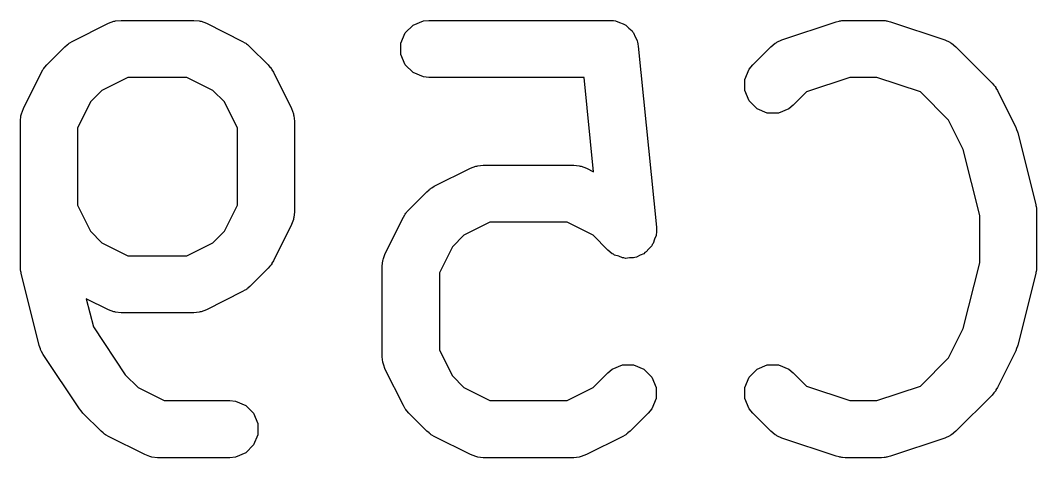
# Model space of a CAD drawing. Header units: inches. Extents: x 1.47 to 5.17, y -6.85 to -1.2.
# Drawn here: x 3.4611 to 3.5664, y -4.4992 to -4.4539 of the extents above; entities that cross this region are included whole.
import ezdxf

# ---------------------------------------------------------------- set-up
doc = ezdxf.new("R2010")
doc.units = ezdxf.units.IN
doc.header["$MEASUREMENT"] = 0
doc.layers.add('B.Silkscreen', color=31, linetype='CONTINUOUS', true_color=0xe8b2a7)

msp = doc.modelspace()

# ---------------------------------------------------------------- linework, layer by layer
at = {"layer": 'B.Silkscreen', "linetype": 'CONTINUOUS'}
for p, q in [((3.46653, -4.45612), (3.47028, -4.45424)), ((3.47028, -4.45424), (3.47082, -4.45403)), ((3.47082, -4.45403), (3.47092, -4.45403)), ((3.47092, -4.45403), (3.47102, -4.45399)), ((3.47102, -4.45399), (3.4716, -4.45393)), ((3.4716, -4.45393), (3.4791, -4.45393)), ((3.4791, -4.45393), (3.47967, -4.45399)), ((3.47967, -4.45399), (3.47977, -4.45403)), ((3.47977, -4.45403), (3.47988, -4.45403)), ((3.47988, -4.45403), (3.48042, -4.45424)), ((3.48042, -4.45424), (3.48417, -4.45612)), ((3.50101, -4.45524), (3.50183, -4.45443)), ((3.50183, -4.45443), (3.50289, -4.45399)), ((3.50289, -4.45399), (3.50347, -4.45393)), ((3.50347, -4.45393), (3.52222, -4.45393)), ((3.52222, -4.45393), (3.52243, -4.45395)), ((3.52243, -4.45395), (3.5225, -4.45394)), ((3.5225, -4.45394), (3.52257, -4.45396)), ((3.52257, -4.45396), (3.52279, -4.45399)), ((3.52279, -4.45399), (3.52319, -4.45415)), ((3.52319, -4.45415), (3.5236, -4.45428)), ((3.5236, -4.45428), (3.52372, -4.45437)), ((3.52372, -4.45437), (3.52386, -4.45443)), ((3.52386, -4.45443), (3.52416, -4.45473)), ((3.52416, -4.45473), (3.5245, -4.45501)), ((3.54003, -4.45596), (3.54565, -4.45408)), ((3.54565, -4.45408), (3.54594, -4.45402)), ((3.54594, -4.45402), (3.54601, -4.45399)), ((3.54601, -4.45399), (3.54612, -4.45398)), ((3.54612, -4.45398), (3.54622, -4.45395)), ((3.54622, -4.45395), (3.5463, -4.45396)), ((3.5463, -4.45396), (3.54659, -4.45393)), ((3.54659, -4.45393), (3.55034, -4.45393)), ((3.55034, -4.45393), (3.55063, -4.45396)), ((3.55063, -4.45396), (3.55071, -4.45395)), ((3.55071, -4.45395), (3.55081, -4.45398)), ((3.55081, -4.45398), (3.55091, -4.45399)), ((3.55091, -4.45399), (3.55099, -4.45402)), ((3.55099, -4.45402), (3.55127, -4.45408)), ((3.55127, -4.45408), (3.5569, -4.45596)), ((3.50057, -4.45631), (3.50101, -4.45524)), ((3.5245, -4.45501), (3.52457, -4.45514)), ((3.52457, -4.45514), (3.52467, -4.45524)), ((3.52467, -4.45524), (3.52484, -4.45564)), ((3.52484, -4.45564), (3.52504, -4.45602)), ((3.5395, -4.45619), (3.54003, -4.45596)), ((3.5569, -4.45596), (3.55742, -4.45619)), ((3.46389, -4.45854), (3.46576, -4.45667)), ((3.46576, -4.45667), (3.46599, -4.45648)), ((3.46599, -4.45648), (3.46604, -4.45642)), ((3.46604, -4.45642), (3.46613, -4.45637)), ((3.46613, -4.45637), (3.46621, -4.4563)), ((3.46621, -4.4563), (3.46628, -4.45627)), ((3.46628, -4.45627), (3.46653, -4.45612)), ((3.48417, -4.45612), (3.48441, -4.45627)), ((3.48441, -4.45627), (3.48449, -4.4563)), ((3.48449, -4.4563), (3.48457, -4.45637)), ((3.48457, -4.45637), (3.48466, -4.45642)), ((3.48466, -4.45642), (3.48471, -4.45648)), ((3.48471, -4.45648), (3.48493, -4.45667)), ((3.48493, -4.45667), (3.48681, -4.45854)), ((3.50057, -4.45746), (3.50057, -4.45631)), ((3.52504, -4.45602), (3.52508, -4.45624)), ((3.52508, -4.45624), (3.52511, -4.45631)), ((3.52511, -4.45631), (3.52511, -4.45638)), ((3.52511, -4.45638), (3.52515, -4.45659)), ((3.52515, -4.45659), (3.52703, -4.47534)), ((3.537, -4.45854), (3.53888, -4.45667)), ((3.53888, -4.45667), (3.53932, -4.4563)), ((3.53932, -4.4563), (3.53942, -4.45626)), ((3.53942, -4.45626), (3.5395, -4.45619)), ((3.55742, -4.45619), (3.5575, -4.45626)), ((3.5575, -4.45626), (3.5576, -4.4563)), ((3.5576, -4.4563), (3.55805, -4.45667)), ((3.55805, -4.45667), (3.5618, -4.46042)), ((3.50101, -4.45852), (3.50057, -4.45746)), ((3.46333, -4.45931), (3.46349, -4.45906)), ((3.46349, -4.45906), (3.46352, -4.45899)), ((3.46352, -4.45899), (3.46358, -4.45891)), ((3.46358, -4.45891), (3.46364, -4.45882)), ((3.46364, -4.45882), (3.4637, -4.45877)), ((3.4637, -4.45877), (3.46389, -4.45854)), ((3.48681, -4.45854), (3.48699, -4.45877)), ((3.48699, -4.45877), (3.48705, -4.45882)), ((3.48705, -4.45882), (3.48711, -4.45891)), ((3.48711, -4.45891), (3.48718, -4.45899)), ((3.48718, -4.45899), (3.48721, -4.45906)), ((3.48721, -4.45906), (3.48736, -4.45931)), ((3.50183, -4.45934), (3.50101, -4.45852)), ((3.53619, -4.46006), (3.53663, -4.45899)), ((3.53663, -4.45899), (3.537, -4.45854)), ((3.46146, -4.46306), (3.46333, -4.45931)), ((3.47229, -4.45984), (3.4696, -4.46118)), ((3.4784, -4.45984), (3.47229, -4.45984)), ((3.4811, -4.46118), (3.4784, -4.45984)), ((3.48736, -4.45931), (3.48924, -4.46306)), ((3.50289, -4.45978), (3.50183, -4.45934)), ((3.50347, -4.45984), (3.50289, -4.45978)), ((3.51954, -4.45984), (3.50347, -4.45984)), ((3.52052, -4.46961), (3.51954, -4.45984)), ((3.53619, -4.46121), (3.53619, -4.46006)), ((3.54707, -4.45984), (3.54256, -4.46134)), ((3.54986, -4.45984), (3.54707, -4.45984)), ((3.55437, -4.46134), (3.54986, -4.45984)), ((3.4696, -4.46118), (3.4684, -4.46238)), ((3.48229, -4.46238), (3.4811, -4.46118)), ((3.53663, -4.46227), (3.53619, -4.46121)), ((3.5618, -4.46042), (3.56198, -4.46065)), ((3.56198, -4.46065), (3.56204, -4.4607)), ((3.56204, -4.4607), (3.5621, -4.46079)), ((3.5621, -4.46079), (3.56217, -4.46087)), ((3.56217, -4.46087), (3.5622, -4.46094)), ((3.5622, -4.46094), (3.56235, -4.46119)), ((3.56235, -4.46119), (3.56423, -4.46494)), ((3.53745, -4.46309), (3.53663, -4.46227)), ((3.54256, -4.46134), (3.54118, -4.46272)), ((3.55728, -4.46426), (3.55437, -4.46134)), ((3.46125, -4.4636), (3.46146, -4.46306)), ((3.4684, -4.46238), (3.46705, -4.46508)), ((3.48364, -4.46508), (3.48229, -4.46238)), ((3.48924, -4.46306), (3.48944, -4.4636)), ((3.53851, -4.46353), (3.53745, -4.46309)), ((3.54073, -4.46309), (3.53966, -4.46353)), ((3.54118, -4.46272), (3.54073, -4.46309)), ((3.46115, -4.46438), (3.4612, -4.46381)), ((3.46115, -4.47938), (3.46115, -4.46438)), ((3.4612, -4.46381), (3.46124, -4.46371)), ((3.46124, -4.46371), (3.46125, -4.4636)), ((3.48944, -4.4636), (3.48945, -4.46371)), ((3.48945, -4.46371), (3.48949, -4.46381)), ((3.48949, -4.46381), (3.48955, -4.46438)), ((3.48955, -4.46438), (3.48955, -4.47376)), ((3.53966, -4.46353), (3.53851, -4.46353)), ((3.5588, -4.46729), (3.55728, -4.46426)), ((3.46705, -4.46508), (3.46705, -4.47306)), ((3.48364, -4.47306), (3.48364, -4.46508)), ((3.56423, -4.46494), (3.56424, -4.46498)), ((3.56424, -4.46498), (3.56426, -4.465)), ((3.56426, -4.465), (3.56434, -4.46524)), ((3.56434, -4.46524), (3.56443, -4.46548)), ((3.56443, -4.46548), (3.56444, -4.4655)), ((3.56444, -4.4655), (3.56445, -4.46554)), ((3.56445, -4.46554), (3.56633, -4.47304)), ((3.56051, -4.47412), (3.5588, -4.46729)), ((3.50402, -4.47111), (3.50777, -4.46924)), ((3.50777, -4.46924), (3.50831, -4.46903)), ((3.50831, -4.46903), (3.50842, -4.46903)), ((3.50842, -4.46903), (3.50852, -4.46898)), ((3.50852, -4.46898), (3.50909, -4.46893)), ((3.50909, -4.46893), (3.51847, -4.46893)), ((3.51847, -4.46893), (3.51904, -4.46898)), ((3.51904, -4.46898), (3.51914, -4.46903)), ((3.51914, -4.46903), (3.51925, -4.46903)), ((3.51925, -4.46903), (3.51979, -4.46924)), ((3.51979, -4.46924), (3.52052, -4.46961)), ((3.50138, -4.47354), (3.50326, -4.47167)), ((3.50326, -4.47167), (3.50348, -4.47148)), ((3.50348, -4.47148), (3.50353, -4.47142)), ((3.50353, -4.47142), (3.50362, -4.47137)), ((3.50362, -4.47137), (3.5037, -4.4713)), ((3.5037, -4.4713), (3.50377, -4.47127)), ((3.50377, -4.47127), (3.50402, -4.47111)), ((3.46705, -4.47306), (3.4684, -4.47576)), ((3.48229, -4.47576), (3.48364, -4.47306)), ((3.48955, -4.47376), (3.48949, -4.47433)), ((3.50108, -4.47391), (3.50114, -4.47382)), ((3.50114, -4.47382), (3.50119, -4.47377)), ((3.50119, -4.47377), (3.50138, -4.47354)), ((3.56633, -4.47304), (3.56634, -4.47314)), ((3.56634, -4.47314), (3.56636, -4.47318)), ((3.56636, -4.47318), (3.56638, -4.4734)), ((3.56638, -4.4734), (3.56641, -4.47361)), ((3.56641, -4.47361), (3.5664, -4.47365)), ((3.5664, -4.47365), (3.56641, -4.47376)), ((3.56641, -4.47376), (3.56641, -4.47938)), ((3.48944, -4.47454), (3.48924, -4.47508)), ((3.48945, -4.47443), (3.48944, -4.47454)), ((3.48949, -4.47433), (3.48945, -4.47443)), ((3.49895, -4.47806), (3.50083, -4.47431)), ((3.50083, -4.47431), (3.50098, -4.47406)), ((3.50098, -4.47406), (3.50101, -4.47399)), ((3.50101, -4.47399), (3.50108, -4.47391)), ((3.50979, -4.47483), (3.50709, -4.47618)), ((3.51777, -4.47483), (3.50979, -4.47483)), ((3.52047, -4.47618), (3.51777, -4.47483)), ((3.56051, -4.47902), (3.56051, -4.47412)), ((3.4684, -4.47576), (3.4696, -4.47695)), ((3.4811, -4.47695), (3.48229, -4.47576)), ((3.48924, -4.47508), (3.48736, -4.47883)), ((3.52703, -4.47592), (3.52699, -4.47606)), ((3.52703, -4.47534), (3.52703, -4.47592)), ((3.4696, -4.47695), (3.47229, -4.4783)), ((3.4784, -4.4783), (3.4811, -4.47695)), ((3.50709, -4.47618), (3.5059, -4.47738)), ((3.522, -4.47772), (3.52047, -4.47618)), ((3.5267, -4.47702), (3.5266, -4.47713)), ((3.52682, -4.4766), (3.5267, -4.47702)), ((3.52699, -4.47621), (3.52682, -4.4766)), ((3.52699, -4.47606), (3.52699, -4.47621)), ((3.49875, -4.4786), (3.49895, -4.47806)), ((3.5059, -4.47738), (3.50455, -4.48008)), ((3.52245, -4.47809), (3.522, -4.47772)), ((3.52259, -4.47814), (3.52245, -4.47809)), ((3.52573, -4.47809), (3.52533, -4.47825)), ((3.52584, -4.47798), (3.52573, -4.47809)), ((3.52597, -4.47791), (3.52584, -4.47798)), ((3.52624, -4.47758), (3.52597, -4.47791)), ((3.52655, -4.47727), (3.52624, -4.47758)), ((3.5266, -4.47713), (3.52655, -4.47727)), ((3.47229, -4.4783), (3.4784, -4.4783)), ((3.48718, -4.47915), (3.48711, -4.47923)), ((3.48721, -4.47907), (3.48718, -4.47915)), ((3.48736, -4.47883), (3.48721, -4.47907)), ((3.49864, -4.47938), (3.4987, -4.4788)), ((3.4987, -4.4788), (3.49874, -4.47871)), ((3.49874, -4.47871), (3.49875, -4.4786)), ((3.5227, -4.47824), (3.52259, -4.47814)), ((3.52312, -4.47836), (3.5227, -4.47824)), ((3.52351, -4.47853), (3.52312, -4.47836)), ((3.52366, -4.47853), (3.52351, -4.47853)), ((3.52381, -4.47857), (3.52366, -4.47853)), ((3.52424, -4.47853), (3.52381, -4.47857)), ((3.52467, -4.47853), (3.52424, -4.47853)), ((3.5248, -4.47847), (3.52467, -4.47853)), ((3.52495, -4.47845), (3.5248, -4.47847)), ((3.52533, -4.47825), (3.52495, -4.47845)), ((3.5588, -4.48585), (3.56051, -4.47902)), ((3.46116, -4.47948), (3.46115, -4.47938)), ((3.46115, -4.47952), (3.46116, -4.47948)), ((3.46118, -4.47974), (3.46115, -4.47952)), ((3.4612, -4.47996), (3.46118, -4.47974)), ((3.46122, -4.48), (3.4612, -4.47996)), ((3.46123, -4.4801), (3.46122, -4.48)), ((3.46311, -4.48759), (3.46123, -4.4801)), ((3.48681, -4.47959), (3.48493, -4.48147)), ((3.48699, -4.47937), (3.48681, -4.47959)), ((3.48705, -4.47932), (3.48699, -4.47937)), ((3.48711, -4.47923), (3.48705, -4.47932)), ((3.49864, -4.48875), (3.49864, -4.47938)), ((3.50455, -4.48008), (3.50455, -4.48806)), ((3.56633, -4.4801), (3.56445, -4.48759)), ((3.56634, -4.48), (3.56633, -4.4801)), ((3.56636, -4.47996), (3.56634, -4.48)), ((3.56638, -4.47974), (3.56636, -4.47996)), ((3.56641, -4.47952), (3.56638, -4.47974)), ((3.56641, -4.47938), (3.5664, -4.47948)), ((3.5664, -4.47948), (3.56641, -4.47952)), ((3.48417, -4.48202), (3.48042, -4.4839)), ((3.48441, -4.48186), (3.48417, -4.48202)), ((3.48449, -4.48183), (3.48441, -4.48186)), ((3.48457, -4.48177), (3.48449, -4.48183)), ((3.48466, -4.48171), (3.48457, -4.48177)), ((3.48471, -4.48165), (3.48466, -4.48171)), ((3.48493, -4.48147), (3.48471, -4.48165)), ((3.47028, -4.4839), (3.46798, -4.48275)), ((3.46798, -4.48275), (3.46871, -4.48567)), ((3.47082, -4.4841), (3.47028, -4.4839)), ((3.47092, -4.48411), (3.47082, -4.4841)), ((3.47102, -4.48415), (3.47092, -4.48411)), ((3.4716, -4.48421), (3.47102, -4.48415)), ((3.4791, -4.48421), (3.4716, -4.48421)), ((3.47967, -4.48415), (3.4791, -4.48421)), ((3.47977, -4.48411), (3.47967, -4.48415)), ((3.47988, -4.4841), (3.47977, -4.48411)), ((3.48042, -4.4839), (3.47988, -4.4841)), ((3.46871, -4.48567), (3.47202, -4.49062)), ((3.55728, -4.48888), (3.5588, -4.48585)), ((3.46323, -4.48793), (3.46311, -4.48759)), ((3.46324, -4.48801), (3.46323, -4.48793)), ((3.46328, -4.48807), (3.46324, -4.48801)), ((3.4633, -4.48814), (3.46328, -4.48807)), ((3.46335, -4.4882), (3.4633, -4.48814)), ((3.46352, -4.48852), (3.46335, -4.4882)), ((3.46727, -4.49414), (3.46352, -4.48852)), ((3.50455, -4.48806), (3.5059, -4.49075)), ((3.56423, -4.4882), (3.56235, -4.49195)), ((3.56424, -4.48816), (3.56423, -4.4882)), ((3.56426, -4.48814), (3.56424, -4.48816)), ((3.56434, -4.4879), (3.56426, -4.48814)), ((3.56443, -4.48766), (3.56434, -4.4879)), ((3.56444, -4.48764), (3.56443, -4.48766)), ((3.56445, -4.48759), (3.56444, -4.48764)), ((3.4987, -4.48933), (3.49864, -4.48875)), ((3.49874, -4.48943), (3.4987, -4.48933)), ((3.49875, -4.48953), (3.49874, -4.48943)), ((3.49895, -4.49007), (3.49875, -4.48953)), ((3.52245, -4.49005), (3.52351, -4.48961)), ((3.52351, -4.48961), (3.52467, -4.48961)), ((3.52467, -4.48961), (3.52573, -4.49005)), ((3.53745, -4.49005), (3.53851, -4.48961)), ((3.53851, -4.48961), (3.53966, -4.48961)), ((3.53966, -4.48961), (3.54073, -4.49005)), ((3.55437, -4.4918), (3.55728, -4.48888)), ((3.47202, -4.49062), (3.47335, -4.49195)), ((3.50083, -4.49382), (3.49895, -4.49007)), ((3.52047, -4.49195), (3.522, -4.49042)), ((3.522, -4.49042), (3.52245, -4.49005)), ((3.52573, -4.49005), (3.52655, -4.49086)), ((3.53663, -4.49086), (3.53745, -4.49005)), ((3.54073, -4.49005), (3.54118, -4.49042)), ((3.54118, -4.49042), (3.54256, -4.4918)), ((3.5059, -4.49075), (3.50709, -4.49195)), ((3.52655, -4.49086), (3.52699, -4.49193)), ((3.53619, -4.49193), (3.53663, -4.49086)), ((3.47335, -4.49195), (3.47604, -4.4933)), ((3.50709, -4.49195), (3.50979, -4.4933)), ((3.51777, -4.4933), (3.52047, -4.49195)), ((3.52699, -4.49193), (3.52699, -4.49308)), ((3.53619, -4.49308), (3.53619, -4.49193)), ((3.54256, -4.4918), (3.54707, -4.4933)), ((3.54986, -4.4933), (3.55437, -4.4918)), ((3.5618, -4.49272), (3.55805, -4.49647)), ((3.56198, -4.49249), (3.5618, -4.49272)), ((3.56204, -4.49244), (3.56198, -4.49249)), ((3.5621, -4.49235), (3.56204, -4.49244)), ((3.56217, -4.49227), (3.5621, -4.49235)), ((3.5622, -4.4922), (3.56217, -4.49227)), ((3.56235, -4.49195), (3.5622, -4.4922)), ((3.47604, -4.4933), (3.48285, -4.4933)), ((3.48285, -4.4933), (3.48342, -4.49336)), ((3.48342, -4.49336), (3.48449, -4.4938)), ((3.48449, -4.4938), (3.4853, -4.49461)), ((3.50098, -4.49407), (3.50083, -4.49382)), ((3.50979, -4.4933), (3.51777, -4.4933)), ((3.52699, -4.49308), (3.52655, -4.49414)), ((3.53663, -4.49414), (3.53619, -4.49308)), ((3.54707, -4.4933), (3.54986, -4.4933)), ((3.46745, -4.49436), (3.46727, -4.49414)), ((3.46727, -4.49414), (3.46727, -4.49414)), ((3.46727, -4.49414), (3.46727, -4.49414)), ((3.46763, -4.49459), (3.46745, -4.49436)), ((3.46951, -4.49647), (3.46763, -4.49459)), ((3.46763, -4.49459), (3.46763, -4.49459)), ((3.46763, -4.49459), (3.46763, -4.49459)), ((3.4853, -4.49461), (3.48574, -4.49568)), ((3.50101, -4.49414), (3.50098, -4.49407)), ((3.50108, -4.49422), (3.50101, -4.49414)), ((3.50114, -4.49431), (3.50108, -4.49422)), ((3.50119, -4.49436), (3.50114, -4.49431)), ((3.50138, -4.49459), (3.50119, -4.49436)), ((3.50326, -4.49647), (3.50138, -4.49459)), ((3.52618, -4.49459), (3.5243, -4.49647)), ((3.52655, -4.49414), (3.52618, -4.49459)), ((3.537, -4.49459), (3.53663, -4.49414)), ((3.53888, -4.49647), (3.537, -4.49459)), ((3.48574, -4.49568), (3.48574, -4.49683)), ((3.46974, -4.49665), (3.46951, -4.49647)), ((3.46979, -4.49671), (3.46974, -4.49665)), ((3.46988, -4.49677), (3.46979, -4.49671)), ((3.46996, -4.49683), (3.46988, -4.49677)), ((3.47003, -4.49686), (3.46996, -4.49683)), ((3.47028, -4.49702), (3.47003, -4.49686)), ((3.47403, -4.49889), (3.47028, -4.49702)), ((3.48574, -4.49683), (3.4853, -4.49789)), ((3.50348, -4.49665), (3.50326, -4.49647)), ((3.50353, -4.49671), (3.50348, -4.49665)), ((3.50362, -4.49677), (3.50353, -4.49671)), ((3.5037, -4.49683), (3.50362, -4.49677)), ((3.50377, -4.49686), (3.5037, -4.49683)), ((3.50402, -4.49702), (3.50377, -4.49686)), ((3.50777, -4.49889), (3.50402, -4.49702)), ((3.52354, -4.49702), (3.51979, -4.49889)), ((3.52378, -4.49686), (3.52354, -4.49702)), ((3.52386, -4.49683), (3.52378, -4.49686)), ((3.52394, -4.49677), (3.52386, -4.49683)), ((3.52403, -4.49671), (3.52394, -4.49677)), ((3.52408, -4.49665), (3.52403, -4.49671)), ((3.5243, -4.49647), (3.52408, -4.49665)), ((3.53932, -4.49683), (3.53888, -4.49647)), ((3.53942, -4.49687), (3.53932, -4.49683)), ((3.5395, -4.49694), (3.53942, -4.49687)), ((3.54003, -4.49718), (3.5395, -4.49694)), ((3.55742, -4.49694), (3.5569, -4.49718)), ((3.5575, -4.49687), (3.55742, -4.49694)), ((3.5576, -4.49683), (3.5575, -4.49687)), ((3.55805, -4.49647), (3.5576, -4.49683)), ((3.4853, -4.49789), (3.48449, -4.49871)), ((3.54565, -4.49905), (3.54003, -4.49718)), ((3.5569, -4.49718), (3.55127, -4.49905)), ((3.47457, -4.4991), (3.47403, -4.49889)), ((3.47467, -4.49911), (3.47457, -4.4991)), ((3.47477, -4.49915), (3.47467, -4.49911)), ((3.47535, -4.49921), (3.47477, -4.49915)), ((3.48342, -4.49915), (3.48285, -4.49921)), ((3.48449, -4.49871), (3.48342, -4.49915)), ((3.50831, -4.4991), (3.50777, -4.49889)), ((3.50842, -4.49911), (3.50831, -4.4991)), ((3.50852, -4.49915), (3.50842, -4.49911)), ((3.50909, -4.49921), (3.50852, -4.49915)), ((3.51904, -4.49915), (3.51847, -4.49921)), ((3.51914, -4.49911), (3.51904, -4.49915)), ((3.51925, -4.4991), (3.51914, -4.49911)), ((3.51979, -4.49889), (3.51925, -4.4991)), ((3.54594, -4.49912), (3.54565, -4.49905)), ((3.54601, -4.49915), (3.54594, -4.49912)), ((3.54612, -4.49916), (3.54601, -4.49915)), ((3.55091, -4.49915), (3.55081, -4.49916)), ((3.55099, -4.49912), (3.55091, -4.49915)), ((3.55127, -4.49905), (3.55099, -4.49912)), ((3.48285, -4.49921), (3.47535, -4.49921)), ((3.51847, -4.49921), (3.50909, -4.49921)), ((3.54622, -4.49918), (3.54612, -4.49916)), ((3.5463, -4.49918), (3.54622, -4.49918)), ((3.54659, -4.49921), (3.5463, -4.49918)), ((3.55034, -4.49921), (3.54659, -4.49921)), ((3.55063, -4.49918), (3.55034, -4.49921)), ((3.55071, -4.49918), (3.55063, -4.49918)), ((3.55081, -4.49916), (3.55071, -4.49918))]:
    msp.add_line(p, q, dxfattribs=at)

doc.saveas('drawing.dxf')
